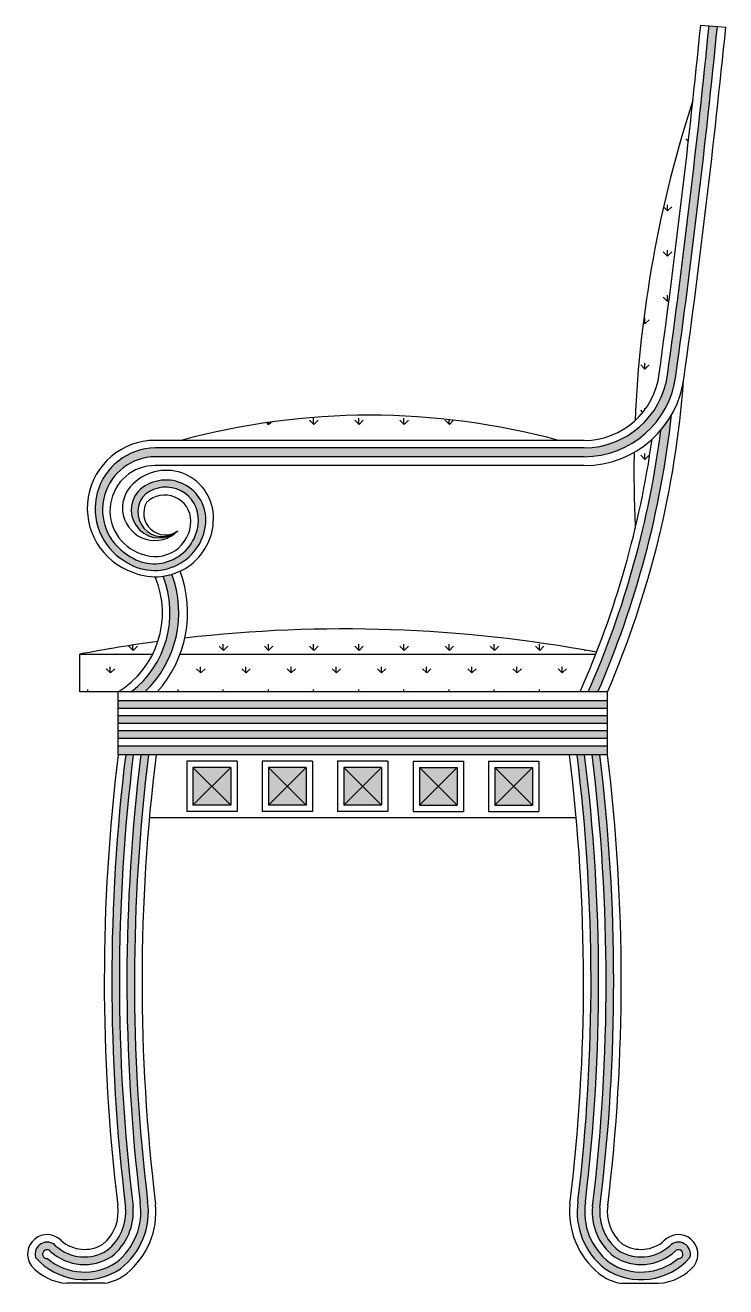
# Model space of a CAD drawing. Header units: millimetres. Extents: x 3103 to 179340, y -10977 to 70536.
# Drawn here: x 141865 to 142422, y 7946 to 8949 of the extents above; entities that cross this region are included whole.
import ezdxf

# ---------------------------------------------------------------- set-up
doc = ezdxf.new("R2010")
doc.units = ezdxf.units.MM
doc.header["$LTSCALE"] = 0.5
doc.layers.add('MEBEL', color=1, linetype='Continuous')
pattern_1 = [(90, (-127869.6820116971, 110342.1723934708), (-17.9605, 17.9605), [4.7625, -31.1585]), (45.00000000000001, (-127869.6820116971, 110342.1723934708), (-17.9605122421383, 17.96051224213831), [4.7625, -20.6375]), (135, (-127869.6820116971, 110342.1723934708), (-17.96051224213831, -17.9605122421383), [4.7625, -20.6375])]

# ---------------------------------------------------------------- blocks, each defined once
blk = doc.blocks.new('стул')
at = {"layer": 'MEBEL'}
for points in [[(495.6300088967546, 999.4590445889335), (502.2757001630089, 998.9181256675511, -0.009423617219354082), (469.168838957994, 721.1621487502853, -0.3760468291288434), (396.4289147516538, 657.0000000004657), (55.20266944350442, 657.0000000004802, 0.7538174970868787), (33.49614038973232, 578.8427790097485, 0.6005387275025527), (89.54963238464552, 605.63188641335, 0.642824941685929), (47.52794056860148, 627.295215929058, 0.9666724185105184), (73.27928392597823, 597.9669527811202, -0.9332714097828502), (41.61889106573653, 629.4039134943887, -0.6646363648474108), (95.54152733934461, 606.7578684007021, -0.6003612796892988), (30.76129418448545, 574.1500321614149, -0.7539286864704945), (55.20282550959382, 664.0000000004802), (396.4289147564559, 664.0000000004657, 0.3715051458874223), (462.5399389664817, 721.870759608064, 0.009417939559331732)], [(457.3397579550219, 678.1725125778903, 0.04639568759353617), (465.8393708473595, 690.2912915519119, -0.07493188850959653), (407.2142673921771, 470.0000000004511), (399.5760841171432, 470.0000000004511, 0.07163499254186818)], [(61.54010953352554, 562.0220408109162, 0.03829907429406945), (68.46128885488724, 563.5190146240493, -0.3009695528963451), (46.92296568711754, 470.0000000004657), (36.21023537151632, 470.0000000004657, 0.3312590796769554)], [(37.78652048108052, 420.0000000004657), (31.74135236247093, 420.0000000004657, 0.0610037095442641), (31.66434797536931, 60.32427472645941, -0.2512868346904855), (17.13406318490161, 26.2146578621323, -0.337923925557262), (-23.6648110341921, 29.58175294942339, 0.7927486082730916), (-39.90179127751617, 20.44839925033739, 0.3756072417881521), (27.64976184346597, 11.58480717432394, 0.2708597150237168), (49.20949219327304, 65.16137064875511, -0.06092405511855092), (49.87798209756147, 420.0000000004657), (43.83206216897815, 420.0000000004657, 0.06081067491349274), (43.26233289644006, 64.36260672606295, -0.2701456007114697), (24.14373619609978, 16.45911809541576, -0.3315080276143915), (-30.42091291956604, 19.55746694044501, -1.654823827806824), (-27.95184064356727, 25.37075090855069, 0.3427154216138072), (20.63839066858054, 21.33540734107373, 0.2537387495432046), (37.63122816983378, 60.96060402442527, -0.06114480526888301)], [(402.7493103694287, 420.0000000004657), (408.7944784880383, 420.0000000004657, -0.0610037095442641), (408.8714828751399, 60.32427472645941, 0.2512868346904855), (423.4017676656076, 26.2146578621323, 0.337923925557262), (464.2006418847013, 29.58175294942339, -0.7927486082730916), (480.4376221280254, 20.44839925033739, -0.3756072417881521), (412.8860690070433, 11.58480717432394, -0.2708597150237168), (391.3263386572362, 65.16137064875511, 0.06092405511855092), (390.6578487529478, 420.0000000004657), (396.7037686815311, 420.0000000004657, -0.06081067491349274), (397.2734979540692, 64.36260672606295, 0.2701456007114697), (416.3920946544094, 16.45911809541576, 0.3315080276143915), (470.9567437700753, 19.55746694044501, 1.654823827806824), (468.4876714940765, 25.37075090855069, -0.3427154216138072), (419.8974401819287, 21.33540734107373, -0.2537387495432046), (402.9046026806755, 60.96060402442527, 0.06114480526888301)]]:
    blk.add_hatch(color=256, dxfattribs=at).paths.add_polyline_path(points)
h = blk.add_hatch(dxfattribs=at)
h.set_pattern_fill('GRASS', color=256, style=0)
h.set_pattern_definition([(90, (146237.5335898764, 111876.8229940509), (17.9605, 17.9605), [4.7625, -31.1585]), (135, (146237.5335898764, 111876.8229940509), (17.9605122421383, 17.96051224213831), [4.7625, -20.6375]), (45.00000000000001, (146237.5335898764, 111876.8229940509), (17.96051224213831, -17.9605122421383), [4.7625, -20.6375])])
h.paths.add_polyline_path([(482.75643189947, 940.2630422201473, -0.007394660974985302), (455.9591279343877, 722.9970320341235, -0.1810585329687433), (436.7672856622085, 685.6071924735879, -0.06803527886416012)])
h.paths.add_polyline_path([(436.0223279932688, 660.4949410788831, 0.05543946009969233), (450.3119048453809, 670.8914577886317, -0.02400270336632748), (436.9398473666806, 599.9999999999272, -0.01583739746299549)])
h = blk.add_hatch(dxfattribs=at)
h.set_pattern_fill('GRASS', color=256, style=0)
h.set_pattern_definition(pattern_1)
edge = h.paths.add_edge_path()
edge.add_line((75.81486529388349, 670.0000000004511), (375.8148652939126, 670.0000000004657))
edge.add_ellipse((225.8148652939417, 117.5000000002037), major_axis=(-404.8186322294657, 404.8186322294658), ratio=0.999999999999996, start_angle=-60.18928673717331, end_angle=-29.81071326282089)
h = blk.add_hatch(dxfattribs=at)
h.set_pattern_fill('GRASS', color=256, style=0)
h.set_pattern_definition(pattern_1)
edge = h.paths.add_edge_path()
edge.add_ellipse((205.0535965287709, -584.4639123894012), major_axis=(781.0480168565211, 781.0480168565211), ratio=0.9999999999999967, start_angle=34.5083685676927, end_angle=51.5636783092009)
edge.add_ellipse((-12.95273663563421, 533.0296948788309), major_axis=(66.42267714109634, 66.42267714109636), ratio=0.9999999999993199, start_angle=272.85674509985427, end_angle=302.6040356696114, ccw=False)
edge.add_line((56.69783149348223, 470.0000000004657), (393.0182523465191, 470.0000000004511))
edge.add_ellipse((-294.3182423981198, 774.6420647646737), major_axis=(-531.6193396718746, 531.6193396718747), ratio=0.9999999999779184, start_angle=201.0960665048802, end_angle=203.7079125138875)
edge = h.paths.add_edge_path()
edge.add_ellipse((205.0535965283925, -584.4639123894594), major_axis=(-781.0480168546845, 781.0480168546845), ratio=0.9999999999977979, start_angle=-37.31618893545355, end_angle=-34.05156779314511)
edge.add_line((-4.732084574730834, 500.0000000000146), (-4.732084574730834, 470.0000000004657))
edge.add_line((-4.732084574730834, 470.0000000004657), (25.6965532185277, 470.0000000004657))
edge.add_ellipse((-12.95273663560511, 533.0296948788309), major_axis=(52.28054151734415, 52.28054151734415), ratio=0.999999999999502, start_angle=256.516282822331, end_angle=297.0037668418306)
h = blk.add_hatch(color=256, dxfattribs=at)
h.paths.add_polyline_path([(25.6965532185277, 463.0000000005239), (414.8392776320397, 463.0000000004948), (414.8392776320397, 457.0000000005239), (25.6965532185568, 457.0000000005239)])
h.paths.add_polyline_path([(25.6965532185277, 451.0000000005239), (414.8392776320397, 451.0000000004948), (414.8392776320397, 445.0000000005093), (25.6965532185568, 445.0000000005093)])
h.paths.add_polyline_path([(25.6965532185568, 439.0000000005239), (414.8392776320397, 439.0000000004948), (414.8392776320397, 433.0000000005093), (25.6965532185277, 433.0000000004948)])
h.paths.add_polyline_path([(25.6965532185568, 427.0000000005384), (414.8392776320397, 427.0000000005239), (414.8392776320397, 420.0000000004657), (25.6965532185568, 420.0000000004657)])
h = blk.add_hatch(color=256, dxfattribs=at)
h.paths.add_polyline_path([(115.2679154252692, 410.0000000003783), (115.2679154252983, 380.0000000003638), (100.2679154252401, 395.0000000003492)])
h.paths.add_polyline_path([(85.26791542529827, 410.0000000003929), (115.2679154252692, 410.0000000003638), (100.2679154252692, 395.0000000003783)])
h.paths.add_polyline_path([(85.26791542526917, 410.0000000003638), (100.2679154252692, 395.0000000003638), (85.26791542529827, 380.0000000003783)])
h.paths.add_polyline_path([(100.2679154252692, 395.0000000003638), (115.2679154252692, 380.0000000003783), (85.26791542526917, 380.0000000003783)])
h = blk.add_hatch(color=256, dxfattribs=at)
h.paths.add_polyline_path([(175.2679154252692, 410.0000000004511), (175.2679154252983, 380.0000000004366), (160.2679154252401, 395.000000000422)])
h.paths.add_polyline_path([(145.2679154252983, 410.0000000004657), (175.2679154252692, 410.0000000004366), (160.2679154252692, 395.0000000004511)])
h.paths.add_polyline_path([(145.2679154252692, 410.0000000004366), (160.2679154252692, 395.0000000004366), (145.2679154252983, 380.0000000004511)])
h.paths.add_polyline_path([(160.2679154252692, 395.0000000004366), (175.2679154252692, 380.0000000004511), (145.2679154252692, 380.0000000004511)])
h = blk.add_hatch(color=256, dxfattribs=at)
h.paths.add_polyline_path([(235.2679154252692, 410.0000000004511), (235.2679154252983, 380.0000000004366), (220.2679154252401, 395.000000000422)])
h.paths.add_polyline_path([(205.2679154252983, 410.0000000004657), (235.2679154252692, 410.0000000004366), (220.2679154252692, 395.0000000004511)])
h.paths.add_polyline_path([(205.2679154252692, 410.0000000004366), (220.2679154252692, 395.0000000004366), (205.2679154252983, 380.0000000004511)])
h.paths.add_polyline_path([(220.2679154252692, 395.0000000004366), (235.2679154252692, 380.0000000004511), (205.2679154252692, 380.0000000004511)])
h = blk.add_hatch(color=256, dxfattribs=at)
h.paths.add_polyline_path([(295.2679154252692, 410.0000000004511), (295.2679154252983, 380.0000000004366), (280.2679154252401, 395.000000000422)])
h.paths.add_polyline_path([(265.2679154252983, 410.0000000004657), (295.2679154252692, 410.0000000004366), (280.2679154252692, 395.0000000004511)])
h.paths.add_polyline_path([(265.2679154252692, 410.0000000004366), (280.2679154252692, 395.0000000004366), (265.2679154252983, 380.0000000004511)])
h.paths.add_polyline_path([(280.2679154252692, 395.0000000004366), (295.2679154252692, 380.0000000004511), (265.2679154252692, 380.0000000004511)])
h = blk.add_hatch(color=256, dxfattribs=at)
h.paths.add_polyline_path([(355.2679154252692, 410.0000000004511), (355.2679154252983, 380.0000000004366), (340.2679154252401, 395.000000000422)])
h.paths.add_polyline_path([(325.2679154252983, 410.0000000004657), (355.2679154252692, 410.0000000004366), (340.2679154252692, 395.0000000004511)])
h.paths.add_polyline_path([(325.2679154252692, 410.0000000004366), (340.2679154252692, 395.0000000004366), (325.2679154252983, 380.0000000004511)])
h.paths.add_polyline_path([(340.2679154252692, 395.0000000004366), (355.2679154252692, 380.0000000004511), (325.2679154252692, 380.0000000004511)])
at = {"layer": 'MEBEL', "ltscale": 5}
for p, q in [((488.983870490134, 999.9999999048305), (508.9213876138965, 998.3772070567211)), ((396.4289147564559, 670.0000000004657), (55.20081583134015, 670.0000000004511)), ((396.4289147564559, 664.0000000004657), (55.20170836886973, 664.0000000004802)), ((396.4289147564559, 657.0000000004657), (55.20170836886973, 657.0000000004802)), ((396.4289147564559, 650.0000000004657), (55.20170836886973, 650.0000000004802)), ((-4.732084574730834, 470.0000000004657), (-4.732084574730834, 500.0000000000146)), ((414.8392776320397, 470.0000000004511), (-4.732084574730834, 470.0000000004657)), ((25.6965532185568, 420.000000000553), (25.6965532185277, 470.0000000004511)), ((414.8392776320688, 463.0000000005093), (25.6965532185568, 463.0000000005093)), ((414.8392776320397, 420.000000000553), (414.8392776320397, 470.0000000004511)), ((414.8392776320688, 457.0000000005093), (25.6965532185568, 457.0000000005093)), ((414.8392776320688, 451.0000000005093), (25.6965532185568, 451.0000000005093)), ((414.8392776320688, 445.0000000005093), (25.6965532185568, 445.0000000005093)), ((414.8392776320688, 439.0000000005093), (25.6965532185568, 439.0000000005239)), ((414.8392776320688, 433.0000000005093), (25.6965532185859, 433.0000000004948)), ((414.8392776320688, 427.0000000005093), (25.6965532185859, 427.0000000005239)), ((414.8392776320397, 420.0000000004657), (25.69655321849859, 420.0000000004802)), ((389.4816598080797, 370.0000000004511), (51.05417104248772, 370.0000000004802))]:
    blk.add_line(p, q, dxfattribs=at)
at = {"layer": 'MEBEL'}
for p, q in [((-4.732084574730834, 500), (53.19519832005608, 500)), ((74.98464638990117, 500), (405.5460165074619, 500)), ((80.26791542529827, 415.0000000004511), (80.26791542529827, 375.0000000004511)), ((120.2679154252983, 415.0000000004511), (80.26791542529827, 415.0000000004511)), ((120.2679154252983, 415.0000000004511), (120.2679154252983, 375.0000000004511)), ((140.2679154252692, 415.0000000004657), (140.2679154252692, 375.0000000004657)), ((180.2679154252692, 415.0000000004657), (140.2679154252692, 415.0000000004657)), ((180.2679154252692, 415.0000000004657), (180.2679154252692, 375.0000000004657)), ((200.2679154252692, 415.0000000004657), (200.2679154252692, 375.0000000004657)), ((240.2679154252692, 415.0000000004657), (200.2679154252692, 415.0000000004657)), ((240.2679154252692, 415.0000000004657), (240.2679154252692, 375.0000000004657)), ((260.2679154252692, 415.0000000004657), (260.2679154252692, 375.0000000004657)), ((260.2679154252692, 415.0000000004657), (300.2679154252692, 415.0000000004657)), ((300.2679154252692, 415.0000000004657), (300.2679154252692, 375.0000000004657)), ((320.2679154252692, 415.0000000004511), (320.2679154252692, 375.0000000004511)), ((320.2679154252692, 415.0000000004511), (360.2679154252692, 415.0000000004511)), ((360.2679154252692, 415.0000000004511), (360.2679154252692, 375.0000000004511)), ((115.2679154252983, 410.0000000004511), (85.26791542526917, 410.0000000004511)), ((85.26791542526917, 410.0000000004511), (85.26791542529827, 380.0000000004511)), ((115.2679154252983, 410.0000000004511), (85.26791542529827, 380.0000000004511)), ((85.26791542526917, 410.0000000004511), (115.2679154252983, 380.0000000004511)), ((115.2679154252983, 410.0000000004511), (115.2679154252983, 380.0000000004511)), ((175.2679154252692, 410.0000000004657), (145.2679154252692, 410.0000000004657)), ((145.2679154252692, 410.0000000004657), (145.2679154252692, 380.0000000004657)), ((175.2679154252692, 410.0000000004657), (145.2679154252692, 380.0000000004657)), ((145.2679154252692, 410.0000000004657), (175.2679154252692, 380.0000000004657)), ((175.2679154252692, 410.0000000004657), (175.2679154252692, 380.0000000004657)), ((235.2679154252692, 410.0000000004657), (205.2679154252692, 410.0000000004657)), ((205.2679154252692, 410.0000000004657), (205.2679154252692, 380.0000000004657)), ((235.2679154252692, 410.0000000004657), (205.2679154252692, 380.0000000004657)), ((205.2679154252692, 410.0000000004657), (235.2679154252692, 380.0000000004657)), ((235.2679154252692, 410.0000000004657), (235.2679154252692, 380.0000000004657)), ((265.2679154252692, 410.0000000004657), (295.2679154252983, 410.0000000004657)), ((265.2679154252692, 410.0000000004657), (265.2679154252692, 380.0000000004657)), ((265.2679154252692, 410.0000000004657), (295.2679154252692, 380.0000000004657)), ((295.2679154252983, 410.0000000004657), (265.2679154252692, 380.0000000004657)), ((295.2679154252983, 410.0000000004657), (295.2679154252692, 380.0000000004657)), ((325.2679154252692, 410.0000000004511), (355.2679154252692, 410.0000000004511)), ((325.2679154252692, 410.0000000004511), (325.2679154252692, 380.0000000004511)), ((325.2679154252692, 410.0000000004511), (355.2679154252692, 380.0000000004511)), ((355.2679154252692, 410.0000000004511), (325.2679154252692, 380.0000000004511)), ((355.2679154252692, 410.0000000004511), (355.2679154252692, 380.0000000004511)), ((120.2679154252983, 375.0000000004511), (80.26791542529827, 375.0000000004511)), ((115.2679154252983, 380.0000000004511), (85.26791542529827, 380.0000000004511)), ((180.2679154252692, 375.0000000004657), (140.2679154252692, 375.0000000004657)), ((175.2679154252692, 380.0000000004657), (145.2679154252692, 380.0000000004657)), ((240.2679154252692, 375.0000000004657), (200.2679154252692, 375.0000000004657)), ((235.2679154252692, 380.0000000004657), (205.2679154252692, 380.0000000004657)), ((260.2679154252692, 375.0000000004657), (300.2679154252692, 375.0000000004657)), ((265.2679154252692, 380.0000000004657), (295.2679154252692, 380.0000000004657)), ((320.2679154252692, 375.0000000004511), (360.2679154252692, 375.0000000004511)), ((325.2679154252692, 380.0000000004511), (355.2679154252692, 380.0000000004511)), ((15, 0), (-15, 0)), ((425.5358308505092, 0), (455.5358308505092, 0))]:
    blk.add_line(p, q, dxfattribs=at)
at = {"layer": 'MEBEL', "ltscale": 5}
for centre, radius, start, end in [((-6875.608087885543, 1737.5484677364), 7401.431784173345, 352.1213743892661, 354.281016465186), ((-6888.865887867985, 1738.965689456265), 7421.431784173345, 352.1229176242759, 354.2812865657256), ((-6882.236987876764, 1738.257078596333), 7421.431784173345, 352.1229176242759, 354.2825876740729), ((-6875.608087885543, 1737.5484677364), 7421.431784173345, 352.1229176242759, 354.2838887821057), ((-294.3182423980033, 774.6420647648774), 771.8232801873202, 336.7524588553986, 355.7523307986235), ((-294.3182423980033, 774.6420647648774), 764.8232801873202, 336.5269959589982, 353.6680865065769), ((-294.3182423980033, 774.6420647648774), 757.8232801873202, 336.2969711378137, 352.6865056573032), ((-294.3182423980033, 774.6420647648774), 751.8232801873202, 336.0960665039296, 352.0679460312371)]:
    blk.add_arc(centre, radius, start, end, dxfattribs=at)
at = {"layer": 'MEBEL'}
for centre, radius, start, end in [((1391.17973195028, 644.7272681267059), 955.2875409237786, 161.9788287769538, 177.5473744799237), ((396.4289147564559, 729.9329004065949), 59.93290040612919, 270, 353.3544278425176), ((395.9158039548201, 731.2838662717695), 67.28582274976387, 270.4369325833872, 351.9580950253737), ((396.1751794202428, 730.600958410665), 73.6013957783276, 270.1975233288874, 352.6319687111109), ((396.4289147564559, 729.9329004065949), 79.93290040612919, 270, 353.1891789859174), ((225.8148652939417, 117.5000000002037), 572.500000000249, 74.81071326362175, 105.1892867363782), ((55.18586571814376, 616.0603709885618), 53.93961036551627, 90, 251.2745738036194), ((55.8408641013084, 615.5770864262013), 48.42711691053369, 90.75490825406328, 238.809660598874), ((55.54080663560308, 614.8132123784599), 42.18814272548692, 90.45923135345217, 238.4977346276906), ((1391.17973195028, 644.7272681267059), 955.2875409237786, 179.0542511023357, 182.683611812541), ((55.20170836886973, 614.0603896349639), 35.93961036551627, 89.99871938622127, 252.1240694725798), ((64.0207136835379, 608.6823174231977), 37.52220310124036, 358.7789993049281, 134.3214325961351), ((55.03609426517505, 616.2714113066322), 25.84312618301375, 131.8185058360995, 314.9039488372874), ((63.82484676275635, 606.7578684007021), 31.71668057658988, 0, 134.4378298532614), ((63.59516844799509, 606.87411141755), 25.98417443748754, 357.2598171555355, 128.1955002266274), ((58.53545652830508, 614.7795233289944), 22.36164069918897, 139.1565480118884, 311.2492270258428), ((60.90075699082809, 613.0675965660048), 19.52581296136506, 133.2260805184246, 309.3426742424679), ((62.8335590774368, 605.8827803459135), 20.71668057658988, 0, 134.4378298532614), ((63.34923638650798, 612.1172108977771), 17.28686347791739, 150.3283390301614, 305.0595404898731), ((54.46710891573457, 607.7065853303357), 41.08537346368375, 234.7609470373966, 358.6768452305622), ((54.39274567170651, 607.1564294733398), 35.18992632679699, 233.5711924160981, 357.5169817206852), ((55.24342665620497, 607.8827616995113), 46.29097034713094, 247.9558474192438, 0), ((55.25926930687274, 605.8827803459135), 28.29097034713094, 246.9222971621135, 0), ((-12.95273663563421, 533.0296948788164), 73.93585086200748, 301.5162828219891, 22.72503861840475), ((-12.95273663563421, 533.0296948788164), 79.93585086200748, 307.9541234958348, 21.26580735004525), ((-12.95273663563421, 533.0296948788164), 86.93585086200748, 313.5300010177779, 20.56033329372261), ((-12.95273663563421, 533.0296948788164), 93.93585086200748, 317.8567451009733, 20.56033329372261), ((205.0535965287418, -584.4639123894158), 1104.568698303105, 79.50836856856662, 96.56367831041818), ((205.0535965287418, -584.4639123894158), 1104.568698303105, 97.68381106507933, 100.948432208055), ((1500.208666437655, 239.8477391919587), 1485.47662691291, 173.0342657665364, 186.8788646768286), ((1500.208666437655, 239.8477391919587), 1479.47662691291, 173.0058754447319, 186.9695911990643), ((1500.208666437655, 239.8477391919587), 1473.47662691291, 172.9772521653123, 186.9731845076206), ((1500.208666437655, 239.8477391919587), 1467.47662691291, 172.9483930417209, 186.8680320285258), ((1500.208666437655, 239.8477391919587), 1461.47662691291, 172.9192951386546, 186.864823039983), ((1500.208666437655, 239.8477391919587), 1455.47662691291, 172.8899554730952, 186.982839348226), ((-1059.672835587146, 239.8477391919587), 1455.47662691291, 353.017160651774, 7.110044526904794), ((-1059.672835587146, 239.8477391919587), 1461.47662691291, 353.135176960017, 7.080704861345414), ((-1059.672835587146, 239.8477391919587), 1467.47662691291, 353.1319679714741, 7.051606958279101), ((-1059.672835587146, 239.8477391919587), 1473.47662691291, 353.0268154923794, 7.022747834687683), ((-1059.672835587146, 239.8477391919587), 1479.47662691291, 353.0304088009357, 6.994124555268129), ((-1059.672835587146, 239.8477391919587), 1485.47662691291, 353.1211353231714, 6.96573423346355), ((-7.392912227136549, 56.81252447837323), 33.21481817285452, 309.2702304427256, 8.865218515600775), ((-7.392912227136549, 56.81252447837323), 39.21481817285452, 308.7153500656408, 5.137812288375057), ((-7.392912227136549, 56.81252447837323), 45.21481817285452, 308.3130911380086, 5.263807718551488), ((-7.392912227136549, 56.81252447837323), 51.21481817285452, 308.0080329407868, 8.477434187069138), ((-7.392912227136549, 56.81252447837323), 57.21481817285452, 307.7687133962085, 8.390618612299264), ((-7.392912227136549, 56.81252447837323), 63.21481817285452, 309.2702304427256, 5.52827374250797), ((447.9287430776458, 56.81252447837323), 63.21481817285452, 174.471726257492, 230.7297695572744), ((447.9287430776458, 56.81252447837323), 57.21481817285452, 171.6093813877008, 232.2312866037915), ((447.9287430776458, 56.81252447837323), 51.21481817285452, 171.5225658129308, 231.9919670592132), ((447.9287430776458, 56.81252447837323), 45.21481817285452, 174.7361922814485, 231.6869088619914), ((447.9287430776458, 56.81252447837323), 39.21481817285452, 174.862187711625, 231.2846499343592), ((447.9287430776458, 56.81252447837323), 33.21481817285452, 171.1347814843992, 230.7297695572744), ((-30.7131339298503, 23.11256748384039), 15.56709026974365, 43.76235566835469, 214.846691746085), ((-30.7131339298503, 23.11256748384039), 9.567090269743646, 42.54674831483426, 196.1690392237904), ((-1.058813817187911, 54.63495205163781), 27.74453874971329, 228.4242692293699, 301.9703180756302), ((441.5946446676971, 54.63495205163781), 27.74453874971329, 238.0296819243697, 311.5757307706301), ((471.2489647803595, 23.11256748384039), 15.56709026974365, 325.153308253915, 136.2376443316453), ((471.2489647803595, 23.11256748384039), 9.567090269743646, 343.8309607762096, 137.4532516851657), ((-1.058813817187911, 54.63495205163781), 51.74453874971329, 221.3517112299498, 303.6978794184375), ((-30.7131339298503, 23.11256748384039), 3.567090269743646, 39.27627246472611, 274.6990161420067), ((-1.058813817187911, 54.63495205163781), 39.74453874971329, 227.4178121596192, 303.0873249056859), ((-1.058813817187911, 54.63495205163781), 33.74453874971329, 227.9394390747716, 302.6248043927996), ((441.5946446676971, 54.63495205163781), 51.74453874971329, 236.3021205815625, 318.6482887700502), ((441.5946446676971, 54.63495205163781), 39.74453874971329, 236.9126750943141, 312.5821878403808), ((441.5946446676971, 54.63495205163781), 33.74453874971329, 237.3751956072004, 312.0605609252283), ((471.2489647803595, 23.11256748384039), 3.567090269743646, 265.3009838579933, 140.7237275352739), ((-12.49530807806877, 40.66973428346682), 40.74678844168684, 220.4796773242878, 266.475825199856), ((-1.058813817187911, 54.63495205163781), 45.74453874971329, 230.0685125976344, 303.4316056193839), ((441.5946446676971, 54.63495205163781), 45.74453874971329, 236.568394380616, 309.9314874023656), ((453.031138928578, 40.66973428346682), 40.74678844168684, 273.524174800144, 319.5203226757122), ((9.453981872124132, 36.0658023563592), 36.48973029062909, 278.7421786893037, 309.4113703667061), ((431.0818489783851, 36.0658023563592), 36.48973029062909, 230.5886296332939, 261.2578213106963)]:
    blk.add_arc(centre, radius, start, end, dxfattribs=at)

msp = doc.modelspace()

# ---------------------------------------------------------------- block references
at = {"layer": 'MEBEL'}
msp.add_blockref('стул', (141913.4400573159, 7949.10018593297), dxfattribs=at)

doc.saveas('drawing.dxf')
